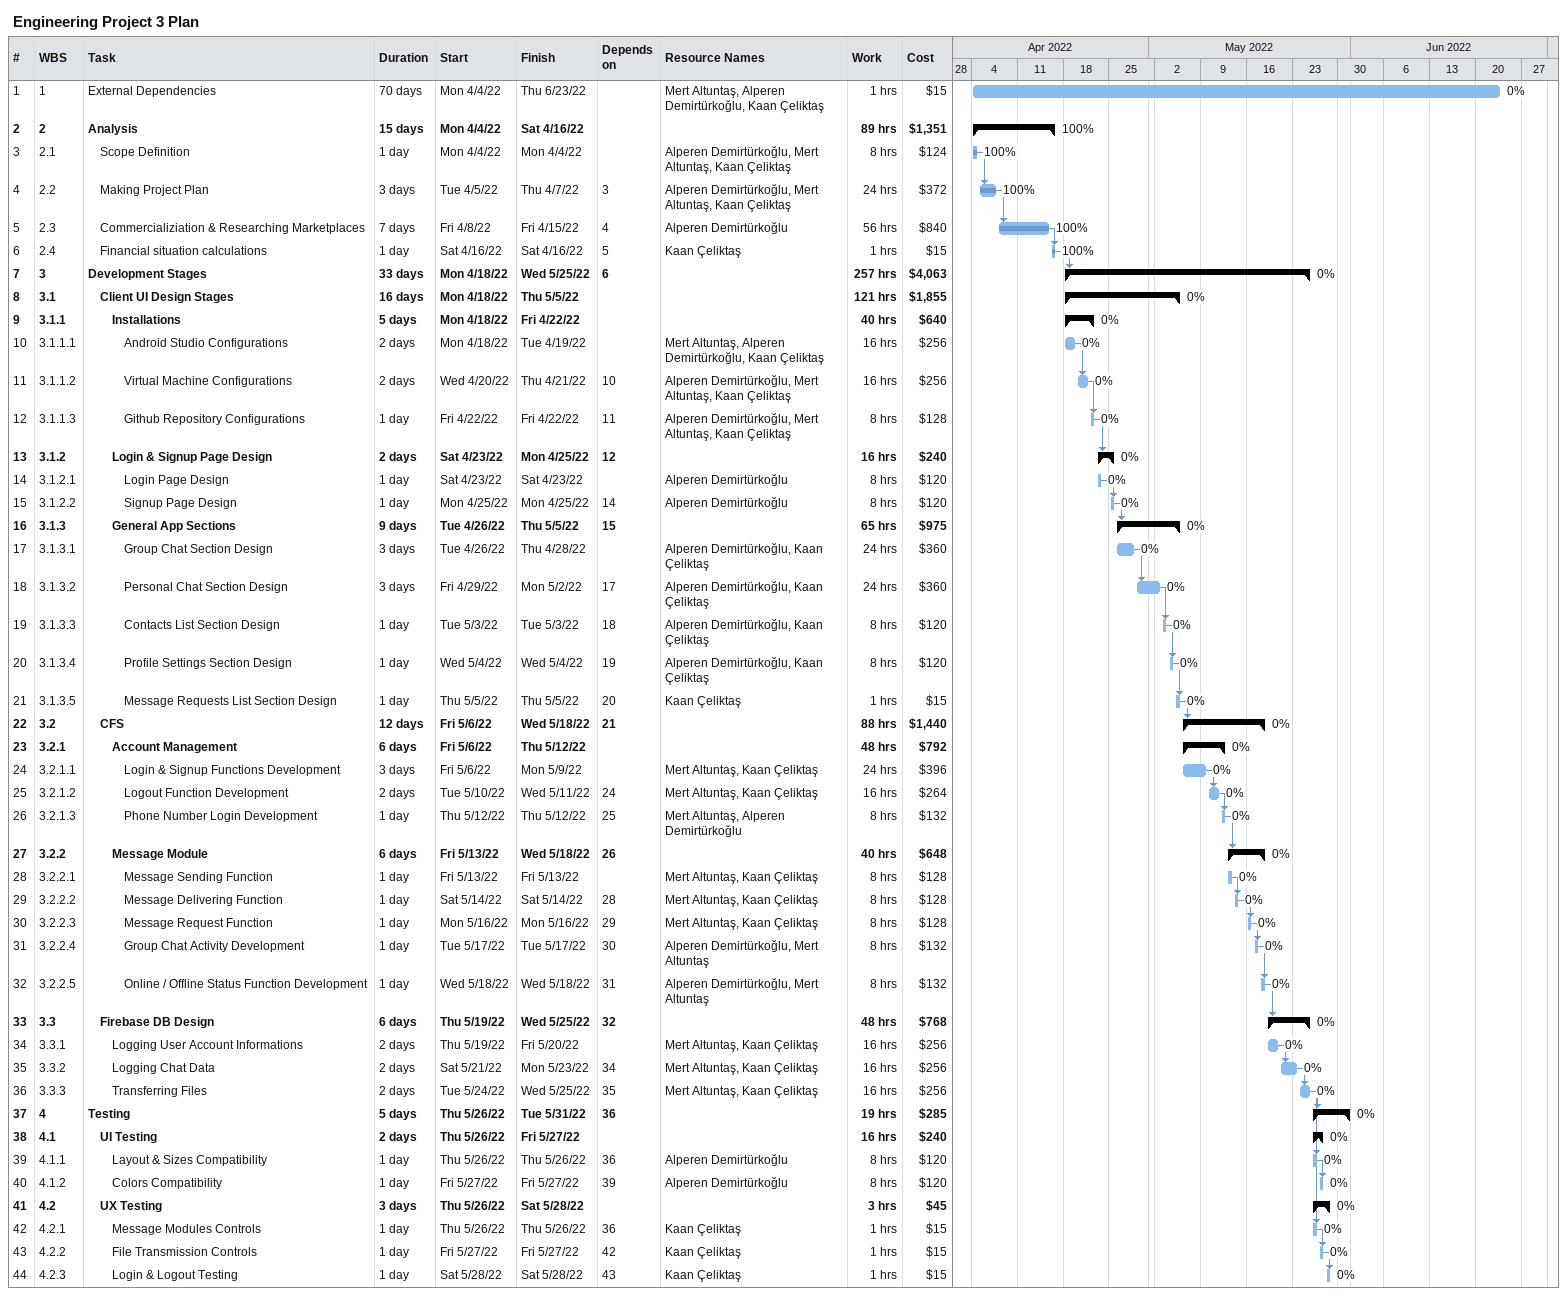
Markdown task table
Engineering Project 3 Plan

| ID | WBS | Task | Duration | Start | Finish | Predecessors | Resources | % complete | Work (h) | Cost ($) |
|---|---|---|---|---|---|---|---|---|---|---|
| 1 | 1 | External Dependencies | 70d | 2022-04-04 | 2022-06-23 |  | Mert Altuntaş, Alperen Demirtürkoğlu, Kaan Çeliktaş | 0 | 1 | 15 |
| 2 | 2 | **Analysis** | 15d | 2022-04-04 | 2022-04-16 |  |  | 100 | 89 | 1351 |
| 3 | 2.1 | Scope Definition | 1d | 2022-04-04 | 2022-04-04 |  | Alperen Demirtürkoğlu, Mert Altuntaş, Kaan Çeliktaş | 100 | 8 | 124 |
| 4 | 2.2 | Making Project Plan | 3d | 2022-04-05 | 2022-04-07 | 3 | Alperen Demirtürkoğlu, Mert Altuntaş, Kaan Çeliktaş | 100 | 24 | 372 |
| 5 | 2.3 | Commercializiation & Researching Marketplaces | 7d | 2022-04-08 | 2022-04-15 | 4 | Alperen Demirtürkoğlu | 100 | 56 | 840 |
| 6 | 2.4 | Financial situation calculations | 1d | 2022-04-16 | 2022-04-16 | 5 | Kaan Çeliktaş | 100 | 1 | 15 |
| 7 | 3 | **Development Stages** | 33d | 2022-04-18 | 2022-05-25 | 6 |  | 0 | 257 | 4063 |
| 8 | 3.1 | **Client UI Design Stages** | 16d | 2022-04-18 | 2022-05-05 |  |  | 0 | 121 | 1855 |
| 9 | 3.1.1 | **Installations** | 5d | 2022-04-18 | 2022-04-22 |  |  | 0 | 40 | 640 |
| 10 | 3.1.1.1 | Android Studio Configurations | 2d | 2022-04-18 | 2022-04-19 |  | Mert Altuntaş, Alperen Demirtürkoğlu, Kaan Çeliktaş | 0 | 16 | 256 |
| 11 | 3.1.1.2 | Virtual Machine Configurations | 2d | 2022-04-20 | 2022-04-21 | 10 | Alperen Demirtürkoğlu, Mert Altuntaş, Kaan Çeliktaş | 0 | 16 | 256 |
| 12 | 3.1.1.3 | Github Repository Configurations | 1d | 2022-04-22 | 2022-04-22 | 11 | Alperen Demirtürkoğlu, Mert Altuntaş, Kaan Çeliktaş | 0 | 8 | 128 |
| 13 | 3.1.2 | **Login & Signup Page Design** | 2d | 2022-04-23 | 2022-04-25 | 12 |  | 0 | 16 | 240 |
| 14 | 3.1.2.1 | Login Page Design | 1d | 2022-04-23 | 2022-04-23 |  | Alperen Demirtürkoğlu | 0 | 8 | 120 |
| 15 | 3.1.2.2 | Signup Page Design | 1d | 2022-04-25 | 2022-04-25 | 14 | Alperen Demirtürkoğlu | 0 | 8 | 120 |
| 16 | 3.1.3 | **General App Sections** | 9d | 2022-04-26 | 2022-05-05 | 15 |  | 0 | 65 | 975 |
| 17 | 3.1.3.1 | Group Chat Section Design | 3d | 2022-04-26 | 2022-04-28 |  | Alperen Demirtürkoğlu, Kaan Çeliktaş | 0 | 24 | 360 |
| 18 | 3.1.3.2 | Personal Chat Section Design | 3d | 2022-04-29 | 2022-05-02 | 17 | Alperen Demirtürkoğlu, Kaan Çeliktaş | 0 | 24 | 360 |
| 19 | 3.1.3.3 | Contacts List Section Design | 1d | 2022-05-03 | 2022-05-03 | 18 | Alperen Demirtürkoğlu, Kaan Çeliktaş | 0 | 8 | 120 |
| 20 | 3.1.3.4 | Profile Settings Section Design | 1d | 2022-05-04 | 2022-05-04 | 19 | Alperen Demirtürkoğlu, Kaan Çeliktaş | 0 | 8 | 120 |
| 21 | 3.1.3.5 | Message Requests List Section Design | 1d | 2022-05-05 | 2022-05-05 | 20 | Kaan Çeliktaş | 0 | 1 | 15 |
| 22 | 3.2 | **CFS** | 12d | 2022-05-06 | 2022-05-18 | 21 |  | 0 | 88 | 1440 |
| 23 | 3.2.1 | **Account Management** | 6d | 2022-05-06 | 2022-05-12 |  |  | 0 | 48 | 792 |
| 24 | 3.2.1.1 | Login & Signup Functions Development | 3d | 2022-05-06 | 2022-05-09 |  | Mert Altuntaş, Kaan Çeliktaş | 0 | 24 | 396 |
| 25 | 3.2.1.2 | Logout Function Development | 2d | 2022-05-10 | 2022-05-11 | 24 | Mert Altuntaş, Kaan Çeliktaş | 0 | 16 | 264 |
| 26 | 3.2.1.3 | Phone Number Login Development | 1d | 2022-05-12 | 2022-05-12 | 25 | Mert Altuntaş, Alperen Demirtürkoğlu | 0 | 8 | 132 |
| 27 | 3.2.2 | **Message Module** | 6d | 2022-05-13 | 2022-05-18 | 26 |  | 0 | 40 | 648 |
| 28 | 3.2.2.1 | Message Sending Function | 1d | 2022-05-13 | 2022-05-13 |  | Mert Altuntaş, Kaan Çeliktaş | 0 | 8 | 128 |
| 29 | 3.2.2.2 | Message Delivering Function | 1d | 2022-05-14 | 2022-05-14 | 28 | Mert Altuntaş, Kaan Çeliktaş | 0 | 8 | 128 |
| 30 | 3.2.2.3 | Message Request Function | 1d | 2022-05-16 | 2022-05-16 | 29 | Mert Altuntaş, Kaan Çeliktaş | 0 | 8 | 128 |
| 31 | 3.2.2.4 | Group Chat Activity Development | 1d | 2022-05-17 | 2022-05-17 | 30 | Alperen Demirtürkoğlu, Mert Altuntaş | 0 | 8 | 132 |
| 32 | 3.2.2.5 | Online / Offline Status Function Development | 1d | 2022-05-18 | 2022-05-18 | 31 | Alperen Demirtürkoğlu, Mert Altuntaş | 0 | 8 | 132 |
| 33 | 3.3 | **Firebase DB Design** | 6d | 2022-05-19 | 2022-05-25 | 32 |  | 0 | 48 | 768 |
| 34 | 3.3.1 | Logging User Account Informations | 2d | 2022-05-19 | 2022-05-20 |  | Mert Altuntaş, Kaan Çeliktaş | 0 | 16 | 256 |
| 35 | 3.3.2 | Logging Chat Data | 2d | 2022-05-21 | 2022-05-23 | 34 | Mert Altuntaş, Kaan Çeliktaş | 0 | 16 | 256 |
| 36 | 3.3.3 | Transferring Files | 2d | 2022-05-24 | 2022-05-25 | 35 | Mert Altuntaş, Kaan Çeliktaş | 0 | 16 | 256 |
| 37 | 4 | **Testing** | 5d | 2022-05-26 | 2022-05-31 | 36 |  | 0 | 19 | 285 |
| 38 | 4.1 | **UI Testing** | 2d | 2022-05-26 | 2022-05-27 |  |  | 0 | 16 | 240 |
| 39 | 4.1.1 | Layout & Sizes Compatibility | 1d | 2022-05-26 | 2022-05-26 | 36 | Alperen Demirtürkoğlu | 0 | 8 | 120 |
| 40 | 4.1.2 | Colors Compatibility | 1d | 2022-05-27 | 2022-05-27 | 39 | Alperen Demirtürkoğlu | 0 | 8 | 120 |
| 41 | 4.2 | **UX Testing** | 3d | 2022-05-26 | 2022-05-28 |  |  | 0 | 3 | 45 |
| 42 | 4.2.1 | Message Modules Controls | 1d | 2022-05-26 | 2022-05-26 | 36 | Kaan Çeliktaş | 0 | 1 | 15 |
| 43 | 4.2.2 | File Transmission Controls | 1d | 2022-05-27 | 2022-05-27 | 42 | Kaan Çeliktaş | 0 | 1 | 15 |
| 44 | 4.2.3 | Login & Logout Testing | 1d | 2022-05-28 | 2022-05-28 | 43 | Kaan Çeliktaş | 0 | 1 | 15 |
